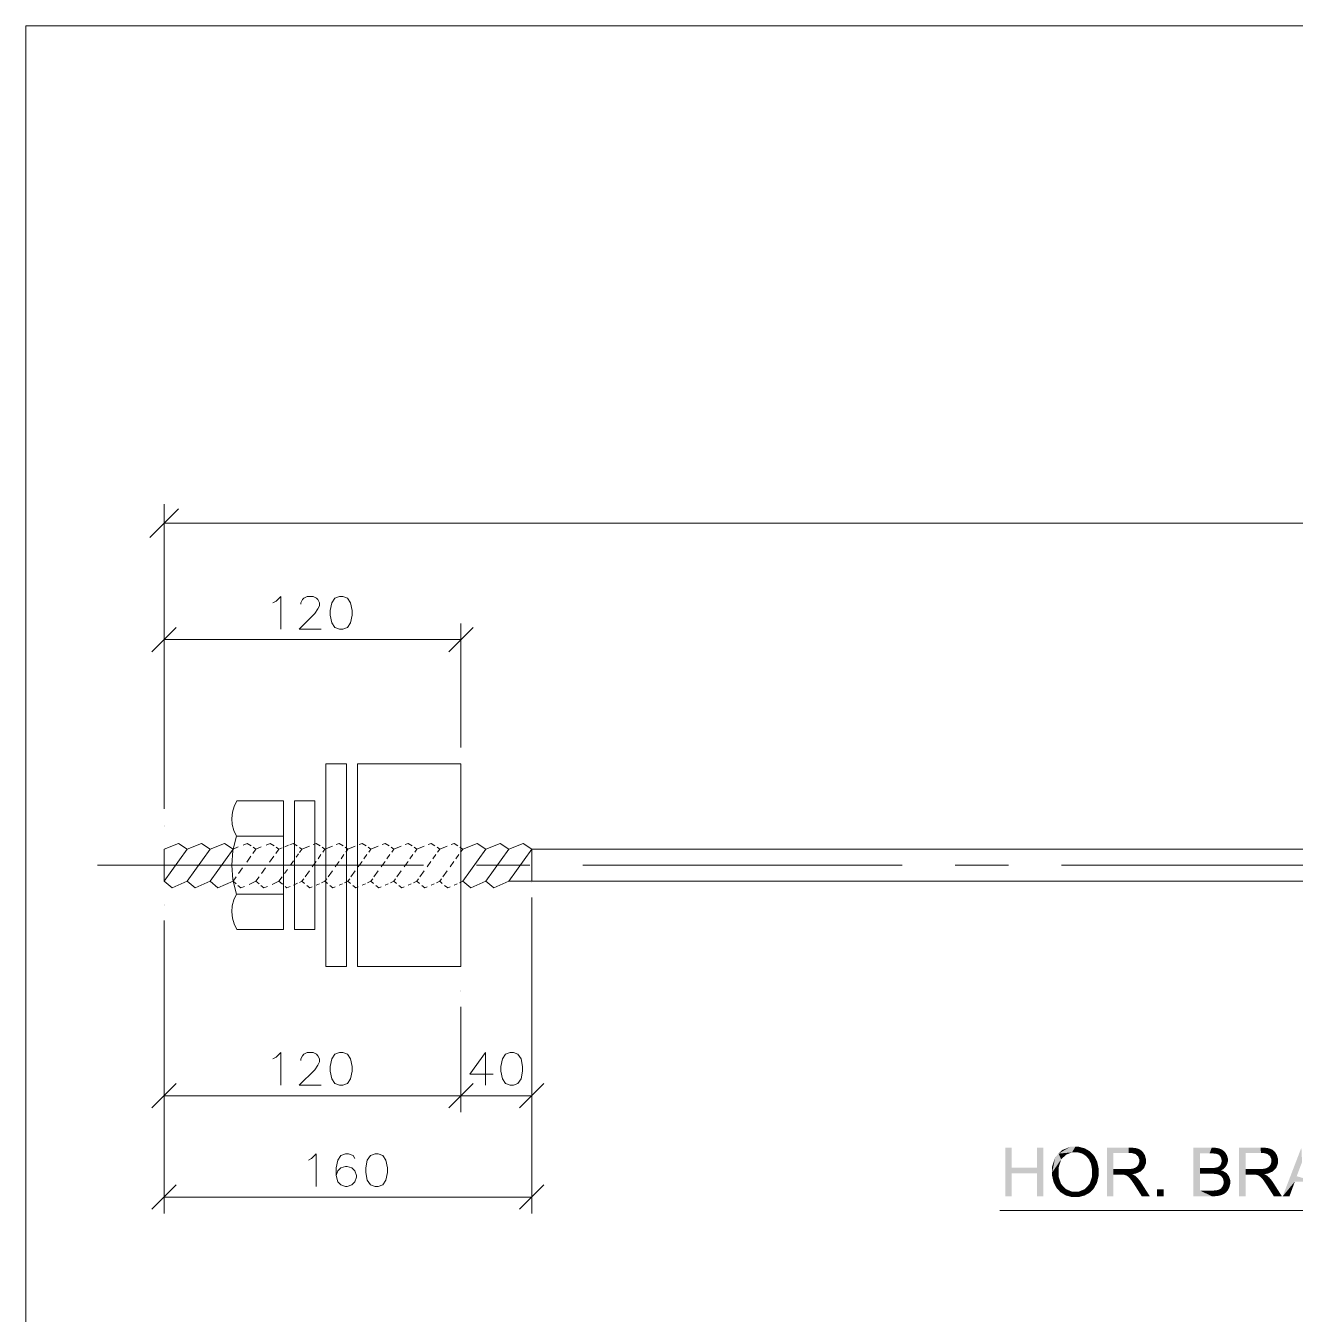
# Model space of a CAD drawing. Header units: millimetres. Extents: x 2 to 579, y 1 to 405.
# Drawn here: x 175.9 to 235.5, y 147.6 to 208.2 of the extents above; entities that cross this region are included whole.
import ezdxf

# ---------------------------------------------------------------- set-up
doc = ezdxf.new("R2010")
doc.units = ezdxf.units.MM
doc.linetypes.add('XKITLINE00', pattern=[0])
doc.layers.add('GraphicObject', color=6, linetype='Continuous', lineweight=0)
doc.layers.add('LinkedObject', color=7, linetype='Continuous', lineweight=0)

# ---------------------------------------------------------------- blocks, each defined once
blk = doc.blocks.new('*A3')
at = {"layer": 'GraphicObject', "color": 3, "linetype": 'XKITLINE00', "lineweight": 0}
for p, q in [((310.428, 208.192), (175.868, 208.192)), ((175.868, 208.192), (175.868, 69.239))]:
    blk.add_line(p, q, dxfattribs=at)
blk = doc.blocks.new('*A4')
at = {"layer": 'LinkedObject'}
for points in [[(222.211, 154.512), (221.909, 153.165), (221.909, 155.452)], [(222.211, 154.512), (221.909, 155.452), (222.211, 155.452)], [(223.702, 155.452), (223.4, 154.512), (223.4, 155.452)], [(223.4, 154.242), (223.4, 154.512), (223.702, 155.452)], [(223.4, 154.242), (223.702, 155.452), (223.702, 153.165)], [(224.417, 155.169), (224.111, 154.278), (224.264, 155.008)], [(224.538, 154.899), (224.111, 154.278), (224.417, 155.169)], [(224.964, 155.491), (224.417, 155.169), (224.57, 155.33)], [(225.206, 155.491), (224.417, 155.169), (224.964, 155.491)], [(225.047, 155.23), (224.417, 155.169), (225.206, 155.491)], [(224.77, 155.12), (224.417, 155.169), (225.047, 155.23)], [(224.417, 155.169), (224.77, 155.12), (224.654, 155.01)], [(224.538, 154.899), (224.417, 155.169), (224.654, 155.01)], [(225.047, 155.23), (225.206, 155.491), (225.207, 155.23)], [(225.206, 155.491), (225.321, 155.23), (225.207, 155.23)], [(225.649, 155.415), (225.206, 155.491), (225.364, 155.491)], [(225.777, 155.34), (225.206, 155.491), (225.649, 155.415)], [(225.525, 155.173), (225.206, 155.491), (225.777, 155.34)], [(225.321, 155.23), (225.206, 155.491), (225.525, 155.173)], [(225.525, 155.173), (225.777, 155.34), (225.616, 155.116)], [(225.777, 155.34), (225.707, 155.058), (225.616, 155.116)], [(225.707, 155.058), (225.777, 155.34), (225.845, 154.897)], [(226.097, 155.053), (225.777, 155.34), (225.904, 155.264)], [(226.164, 154.918), (225.777, 155.34), (226.097, 155.053)], [(225.845, 154.897), (225.777, 155.34), (226.164, 154.918)], [(226.995, 154.443), (226.693, 153.165), (226.693, 155.452)], [(226.693, 155.452), (226.995, 155.2), (226.995, 154.443)], [(227.718, 155.2), (226.693, 155.452), (227.705, 155.452)], [(226.995, 155.2), (226.693, 155.452), (227.718, 155.2)], [(227.705, 155.452), (227.845, 155.2), (227.718, 155.2)], [(228.09, 155.421), (227.705, 155.452), (227.858, 155.452)], [(228.169, 155.39), (227.705, 155.452), (228.09, 155.421)], [(228.03, 155.148), (227.705, 155.452), (228.169, 155.39)], [(227.845, 155.2), (227.705, 155.452), (228.03, 155.148)], [(228.169, 155.39), (228.089, 155.096), (228.03, 155.148)], [(228.249, 155.359), (228.089, 155.096), (228.169, 155.39)], [(228.089, 155.096), (228.249, 155.359), (228.148, 155.044)], [(228.148, 155.044), (228.249, 155.359), (228.423, 155.173)], [(228.423, 155.173), (228.207, 154.91), (228.148, 155.044)], [(228.471, 155.095), (228.207, 154.91), (228.423, 155.173)], [(228.518, 154.922), (228.207, 154.91), (228.471, 155.095)], [(228.423, 155.173), (228.249, 155.359), (228.376, 155.251)], [(230.755, 155.452), (231.057, 154.222), (230.755, 153.165)], [(231.057, 154.491), (231.057, 154.222), (230.755, 155.452)], [(230.755, 155.452), (231.057, 155.182), (231.057, 154.491)], [(231.515, 155.182), (230.755, 155.452), (231.613, 155.452)], [(231.057, 155.182), (230.755, 155.452), (231.515, 155.182)], [(231.515, 155.182), (231.613, 155.452), (231.638, 155.182)], [(231.613, 155.452), (231.812, 155.166), (231.638, 155.182)], [(231.744, 155.452), (231.812, 155.166), (231.613, 155.452)], [(231.954, 155.417), (231.812, 155.166), (231.744, 155.452)], [(231.812, 155.166), (231.954, 155.417), (231.863, 155.15)], [(231.863, 155.15), (231.954, 155.417), (231.914, 155.134)], [(231.914, 155.134), (231.954, 155.417), (232.034, 155.383)], [(232.034, 155.383), (231.992, 155.075), (231.914, 155.134)], [(232.113, 155.348), (231.992, 155.075), (232.034, 155.383)], [(232.237, 155.241), (231.992, 155.075), (232.113, 155.348)], [(232.282, 155.169), (231.992, 155.075), (232.237, 155.241)], [(231.992, 155.075), (232.282, 155.169), (232.02, 155.032)], [(232.282, 155.169), (232.047, 154.988), (232.02, 155.032)], [(232.047, 154.988), (232.282, 155.169), (232.074, 154.888)], [(232.074, 154.888), (232.282, 155.169), (232.372, 154.867)], [(232.372, 154.946), (232.282, 155.169), (232.327, 155.097)], [(232.372, 154.867), (232.282, 155.169), (232.372, 154.946)], [(233.204, 154.443), (232.902, 153.165), (232.902, 155.452)], [(232.902, 155.452), (233.204, 155.2), (233.204, 154.443)], [(233.927, 155.2), (232.902, 155.452), (233.914, 155.452)], [(233.204, 155.2), (232.902, 155.452), (233.927, 155.2)], [(233.914, 155.452), (234.054, 155.2), (233.927, 155.2)], [(234.299, 155.421), (233.914, 155.452), (234.067, 155.452)], [(234.378, 155.39), (233.914, 155.452), (234.299, 155.421)], [(234.24, 155.148), (233.914, 155.452), (234.378, 155.39)], [(234.054, 155.2), (233.914, 155.452), (234.24, 155.148)], [(234.378, 155.39), (234.298, 155.096), (234.24, 155.148)], [(234.458, 155.359), (234.298, 155.096), (234.378, 155.39)], [(234.298, 155.096), (234.458, 155.359), (234.357, 155.044)], [(234.357, 155.044), (234.458, 155.359), (234.632, 155.173)], [(234.632, 155.173), (234.416, 154.91), (234.357, 155.044)], [(234.68, 155.095), (234.416, 154.91), (234.632, 155.173)], [(234.727, 154.922), (234.416, 154.91), (234.68, 155.095)], [(234.632, 155.173), (234.458, 155.359), (234.585, 155.251)], [(235.83, 155.452), (235.86, 154.774), (234.952, 153.165)], [(222.211, 154.242), (221.909, 153.165), (222.211, 154.512)], [(222.211, 154.512), (223.4, 154.242), (222.211, 154.242)], [(223.4, 154.512), (223.4, 154.242), (222.211, 154.512)], [(224.264, 155.008), (224.111, 154.278), (224.111, 154.563)], [(224.422, 154.531), (224.111, 154.278), (224.538, 154.899)], [(224.111, 154.278), (224.422, 154.531), (224.422, 154.273)], [(225.845, 154.897), (226.164, 154.918), (225.892, 154.793)], [(226.164, 154.918), (225.939, 154.689), (225.892, 154.793)], [(225.939, 154.689), (226.164, 154.918), (225.986, 154.445)], [(225.986, 154.445), (226.164, 154.918), (226.297, 154.476)], [(225.986, 154.306), (226.297, 154.476), (226.297, 154.305)], [(225.986, 154.445), (226.297, 154.476), (225.986, 154.306)], [(226.297, 154.476), (226.164, 154.918), (226.231, 154.783)], [(227.91, 154.465), (227.875, 154.206), (227.748, 154.443)], [(227.875, 154.206), (227.91, 154.465), (228.039, 154.228)], [(227.968, 154.486), (228.361, 154.418), (227.91, 154.465)], [(228.282, 154.334), (227.91, 154.465), (228.361, 154.418)], [(228.039, 154.228), (227.91, 154.465), (228.282, 154.334)], [(228.027, 154.508), (228.361, 154.418), (227.968, 154.486)], [(228.361, 154.418), (228.027, 154.508), (228.116, 154.576)], [(228.146, 154.624), (228.361, 154.418), (228.116, 154.576)], [(228.177, 154.671), (228.361, 154.418), (228.146, 154.624)], [(228.177, 154.671), (228.518, 154.828), (228.361, 154.418)], [(228.207, 154.773), (228.518, 154.828), (228.177, 154.671)], [(228.518, 154.828), (228.207, 154.91), (228.518, 154.922)], [(228.207, 154.91), (228.518, 154.828), (228.207, 154.829)], [(228.518, 154.828), (228.207, 154.773), (228.207, 154.829)], [(228.361, 154.418), (228.518, 154.828), (228.439, 154.501)], [(228.439, 154.501), (228.518, 154.828), (228.518, 154.706)], [(231.586, 154.222), (231.057, 154.491), (231.552, 154.491)], [(231.057, 154.222), (231.057, 154.491), (231.586, 154.222)], [(231.696, 154.222), (231.552, 154.491), (231.653, 154.491)], [(231.586, 154.222), (231.552, 154.491), (231.696, 154.222)], [(231.798, 154.505), (232.052, 154.382), (231.653, 154.491)], [(231.653, 154.491), (232.052, 154.382), (231.696, 154.222)], [(231.841, 154.518), (232.133, 154.421), (231.798, 154.505)], [(232.052, 154.382), (231.798, 154.505), (232.133, 154.421)], [(231.899, 154.535), (232.133, 154.421), (231.841, 154.518)], [(231.986, 154.592), (232.133, 154.421), (231.899, 154.535)], [(232.292, 154.591), (231.986, 154.592), (232.045, 154.671)], [(232.252, 154.526), (231.986, 154.592), (232.292, 154.591)], [(232.133, 154.421), (231.986, 154.592), (232.252, 154.526)], [(232.045, 154.671), (232.372, 154.867), (232.292, 154.591)], [(232.074, 154.771), (232.372, 154.867), (232.045, 154.671)], [(232.372, 154.867), (232.074, 154.831), (232.074, 154.888)], [(232.074, 154.831), (232.372, 154.867), (232.074, 154.771)], [(232.292, 154.591), (232.372, 154.867), (232.332, 154.655)], [(232.332, 154.655), (232.372, 154.867), (232.372, 154.794)], [(234.119, 154.465), (234.084, 154.206), (233.957, 154.443)], [(234.084, 154.206), (234.119, 154.465), (234.248, 154.228)], [(234.177, 154.486), (234.57, 154.418), (234.119, 154.465)], [(234.491, 154.334), (234.119, 154.465), (234.57, 154.418)], [(234.248, 154.228), (234.119, 154.465), (234.491, 154.334)], [(234.236, 154.508), (234.57, 154.418), (234.177, 154.486)], [(234.57, 154.418), (234.236, 154.508), (234.325, 154.576)], [(234.355, 154.624), (234.57, 154.418), (234.325, 154.576)], [(234.386, 154.671), (234.57, 154.418), (234.355, 154.624)], [(234.386, 154.671), (234.727, 154.828), (234.57, 154.418)], [(234.416, 154.773), (234.727, 154.828), (234.386, 154.671)], [(234.727, 154.828), (234.416, 154.91), (234.727, 154.922)], [(234.416, 154.91), (234.727, 154.828), (234.416, 154.829)], [(234.727, 154.828), (234.416, 154.773), (234.416, 154.829)], [(234.57, 154.418), (234.727, 154.828), (234.648, 154.501)], [(234.648, 154.501), (234.727, 154.828), (234.727, 154.706)], [(234.952, 153.165), (235.86, 154.774), (235.608, 154.105)], [(221.909, 153.165), (222.211, 154.242), (222.211, 153.165)], [(223.4, 154.242), (223.702, 153.165), (223.4, 153.165)], [(224.111, 154.278), (224.422, 154.066), (224.111, 154.128)], [(224.422, 154.066), (224.111, 154.278), (224.422, 154.273)], [(224.111, 154.128), (224.422, 154.066), (224.177, 153.842)], [(224.177, 153.842), (224.422, 154.066), (224.242, 153.708)], [(224.242, 153.708), (224.422, 154.066), (224.533, 153.741)], [(225.876, 153.745), (226.297, 154.305), (226.157, 153.683)], [(225.986, 154.085), (226.297, 154.305), (225.876, 153.745)], [(226.297, 154.305), (225.986, 154.085), (225.986, 154.306)], [(226.157, 153.683), (226.297, 154.305), (226.227, 153.82)], [(226.227, 153.82), (226.297, 154.305), (226.297, 154.131)], [(226.995, 154.443), (226.995, 154.18), (226.693, 153.165)], [(226.693, 153.165), (226.995, 154.18), (226.995, 153.165)], [(227.345, 154.18), (226.995, 154.443), (227.644, 154.443)], [(226.995, 154.18), (226.995, 154.443), (227.345, 154.18)], [(227.345, 154.18), (227.644, 154.443), (227.404, 154.18)], [(227.404, 154.18), (227.644, 154.443), (227.488, 154.175)], [(227.488, 154.175), (227.644, 154.443), (227.514, 154.169)], [(227.514, 154.169), (227.644, 154.443), (227.549, 154.161)], [(227.549, 154.161), (227.644, 154.443), (227.617, 154.131)], [(227.617, 154.131), (227.644, 154.443), (227.748, 154.443)], [(227.617, 154.131), (227.748, 154.443), (227.651, 154.109)], [(227.748, 154.443), (227.875, 154.206), (227.651, 154.109)], [(227.651, 154.109), (227.875, 154.206), (227.685, 154.087)], [(227.875, 154.206), (227.762, 154.011), (227.685, 154.087)], [(227.935, 154.177), (227.762, 154.011), (227.875, 154.206)], [(227.762, 154.011), (227.935, 154.177), (227.805, 153.956)], [(227.805, 153.956), (227.935, 154.177), (227.848, 153.901)], [(227.848, 153.901), (227.935, 154.177), (228.057, 154.092)], [(228.057, 154.092), (227.957, 153.744), (227.848, 153.901)], [(228.057, 154.092), (227.935, 154.177), (228.026, 154.12)], [(228.123, 154.031), (227.957, 153.744), (228.057, 154.092)], [(228.248, 153.879), (227.957, 153.744), (228.123, 154.031)], [(227.957, 153.744), (228.248, 153.879), (228.023, 153.641)], [(228.023, 153.641), (228.248, 153.879), (228.307, 153.787)], [(230.755, 153.165), (231.057, 154.222), (231.057, 153.435)], [(231.696, 154.222), (232.052, 154.382), (231.864, 154.202)], [(232.052, 154.382), (231.922, 154.183), (231.864, 154.202)], [(231.922, 154.183), (232.052, 154.382), (231.98, 154.164)], [(231.98, 154.164), (232.052, 154.382), (232.071, 154.098)], [(232.315, 154.248), (232.052, 154.382), (232.156, 154.351)], [(232.071, 154.098), (232.052, 154.382), (232.315, 154.248)], [(232.071, 154.098), (232.315, 154.248), (232.104, 154.051)], [(232.104, 154.051), (232.315, 154.248), (232.137, 154.003)], [(232.137, 154.003), (232.315, 154.248), (232.37, 154.174)], [(232.37, 154.174), (232.17, 153.892), (232.137, 154.003)], [(232.426, 154.101), (232.17, 153.892), (232.37, 154.174)], [(232.481, 153.928), (232.17, 153.892), (232.426, 154.101)], [(232.481, 153.828), (232.17, 153.892), (232.481, 153.928)], [(232.17, 153.892), (232.481, 153.828), (232.17, 153.828)], [(233.204, 154.443), (233.204, 154.18), (232.902, 153.165)], [(232.902, 153.165), (233.204, 154.18), (233.204, 153.165)], [(233.554, 154.18), (233.204, 154.443), (233.853, 154.443)], [(233.204, 154.18), (233.204, 154.443), (233.554, 154.18)], [(233.554, 154.18), (233.853, 154.443), (233.613, 154.18)], [(233.613, 154.18), (233.853, 154.443), (233.697, 154.175)], [(233.697, 154.175), (233.853, 154.443), (233.723, 154.169)], [(233.723, 154.169), (233.853, 154.443), (233.758, 154.161)], [(233.758, 154.161), (233.853, 154.443), (233.827, 154.131)], [(233.827, 154.131), (233.853, 154.443), (233.957, 154.443)], [(233.827, 154.131), (233.957, 154.443), (233.86, 154.109)], [(233.957, 154.443), (234.084, 154.206), (233.86, 154.109)], [(233.86, 154.109), (234.084, 154.206), (233.894, 154.087)], [(234.084, 154.206), (233.971, 154.011), (233.894, 154.087)], [(234.144, 154.177), (233.971, 154.011), (234.084, 154.206)], [(233.971, 154.011), (234.144, 154.177), (234.014, 153.956)], [(234.014, 153.956), (234.144, 154.177), (234.057, 153.901)], [(234.057, 153.901), (234.144, 154.177), (234.266, 154.092)], [(234.266, 154.092), (234.166, 153.744), (234.057, 153.901)], [(234.266, 154.092), (234.144, 154.177), (234.235, 154.12)], [(234.332, 154.031), (234.166, 153.744), (234.266, 154.092)], [(234.458, 153.879), (234.166, 153.744), (234.332, 154.031)], [(234.166, 153.744), (234.458, 153.879), (234.232, 153.641)], [(234.232, 153.641), (234.458, 153.879), (234.516, 153.787)], [(235.522, 153.858), (234.952, 153.165), (235.608, 154.105)], [(234.952, 153.165), (235.522, 153.858), (235.271, 153.165)], [(235.608, 154.105), (236.479, 153.858), (235.522, 153.858)], [(224.533, 153.741), (224.5, 153.36), (224.242, 153.708)], [(224.242, 153.708), (224.5, 153.36), (224.308, 153.573)], [(224.645, 153.622), (224.5, 153.36), (224.533, 153.741)], [(224.5, 153.36), (224.645, 153.622), (224.627, 153.282)], [(224.627, 153.282), (224.645, 153.622), (224.756, 153.503)], [(224.756, 153.503), (225.204, 153.126), (224.627, 153.282)], [(224.627, 153.282), (225.204, 153.126), (224.754, 153.204)], [(225.035, 153.385), (225.204, 153.126), (224.756, 153.503)], [(225.204, 153.126), (225.035, 153.385), (225.203, 153.385)], [(225.374, 153.385), (225.204, 153.126), (225.203, 153.385)], [(225.204, 153.126), (225.374, 153.385), (225.353, 153.126)], [(225.353, 153.126), (225.374, 153.385), (225.631, 153.197)], [(225.759, 153.267), (225.374, 153.385), (225.655, 153.505)], [(225.631, 153.197), (225.374, 153.385), (225.759, 153.267)], [(225.765, 153.625), (225.888, 153.338), (225.655, 153.505)], [(225.655, 153.505), (225.888, 153.338), (225.759, 153.267)], [(226.157, 153.683), (225.765, 153.625), (225.876, 153.745)], [(226.087, 153.545), (225.765, 153.625), (226.157, 153.683)], [(225.888, 153.338), (225.765, 153.625), (226.087, 153.545)], [(228.023, 153.641), (228.307, 153.787), (228.325, 153.165)], [(228.325, 153.165), (228.307, 153.787), (228.703, 153.165)], [(229.357, 153.485), (229.037, 153.165), (229.037, 153.485)], [(229.357, 153.165), (229.037, 153.165), (229.357, 153.485)], [(231.057, 153.435), (231.627, 153.165), (230.755, 153.165)], [(231.627, 153.435), (231.627, 153.165), (231.057, 153.435)], [(231.627, 153.435), (231.736, 153.165), (231.627, 153.165)], [(231.701, 153.435), (231.736, 153.165), (231.627, 153.435)], [(231.804, 153.44), (231.92, 153.184), (231.701, 153.435)], [(231.701, 153.435), (231.92, 153.184), (231.736, 153.165)], [(231.834, 153.446), (231.92, 153.184), (231.804, 153.44)], [(231.995, 153.203), (231.834, 153.446), (231.886, 153.455)], [(231.92, 153.184), (231.834, 153.446), (231.995, 153.203)], [(231.974, 153.486), (232.246, 153.316), (231.886, 153.455)], [(231.886, 153.455), (232.246, 153.316), (231.995, 153.203)], [(232.009, 153.508), (232.246, 153.316), (231.974, 153.486)], [(231.995, 153.203), (232.246, 153.316), (232.071, 153.222)], [(232.246, 153.316), (232.009, 153.508), (232.044, 153.53)], [(232.102, 153.594), (232.413, 153.529), (232.044, 153.53)], [(232.044, 153.53), (232.413, 153.529), (232.246, 153.316)], [(232.071, 153.222), (232.246, 153.316), (232.196, 153.279)], [(232.125, 153.635), (232.413, 153.529), (232.102, 153.594)], [(232.413, 153.529), (232.125, 153.635), (232.148, 153.677)], [(232.148, 153.677), (232.481, 153.828), (232.413, 153.529)], [(232.17, 153.774), (232.481, 153.828), (232.148, 153.677)], [(232.481, 153.828), (232.17, 153.774), (232.17, 153.828)], [(232.246, 153.316), (232.413, 153.529), (232.296, 153.354)], [(232.296, 153.354), (232.413, 153.529), (232.379, 153.46)], [(232.413, 153.529), (232.481, 153.828), (232.447, 153.598)], [(232.447, 153.598), (232.481, 153.828), (232.481, 153.748)], [(234.232, 153.641), (234.516, 153.787), (234.534, 153.165)], [(234.534, 153.165), (234.516, 153.787), (234.912, 153.165)], [(224.754, 153.204), (225.204, 153.126), (225.043, 153.126)]]:
    blk.add_hatch(color=7, dxfattribs=at).paths.add_polyline_path(points, flags=17)
at = {"layer": 'LinkedObject', "color": 1, "linetype": 'XKITLINE00', "lineweight": 0}
for p, q in [((183.044, 185.478), (181.694, 184.128)), ((182.369, 171.466), (182.369, 185.703)), ((304.844, 184.803), (182.369, 184.803)), ((182.942, 179.908), (181.795, 178.76)), ((182.369, 171.383), (182.369, 180.099)), ((195.749, 178.76), (196.896, 179.908)), ((196.322, 174.259), (196.322, 180.099)), ((196.322, 179.334), (182.369, 179.334)), ((199.649, 167.207), (199.649, 152.362)), ((199.649, 167.164), (199.649, 157.125)), ((182.369, 166.127), (182.369, 157.125)), ((182.369, 166.075), (182.369, 152.362)), ((196.322, 162.068), (196.322, 157.125)), ((196.322, 162.016), (196.322, 157.125)), ((182.942, 158.464), (181.795, 157.316)), ((195.749, 157.316), (196.896, 158.464)), ((196.896, 158.464), (195.749, 157.316)), ((199.075, 157.316), (200.222, 158.464)), ((196.322, 157.89), (182.369, 157.89)), ((199.649, 157.89), (196.322, 157.89)), ((182.942, 153.701), (181.795, 152.553)), ((199.075, 152.553), (200.222, 153.701)), ((182.369, 153.127), (199.649, 153.127))]:
    blk.add_line(p, q, dxfattribs=at)
at = {"layer": 'LinkedObject', "color": 7, "linetype": 'XKITLINE00', "lineweight": 0}
for p, q in [((182.369, 184.803), (182.369, 184.803)), ((187.488, 181.07), (187.633, 181.143)), ((187.633, 181.143), (187.852, 181.361)), ((187.852, 181.361), (187.852, 179.831)), ((188.799, 181.07), (188.872, 181.216)), ((188.872, 181.216), (188.945, 181.288)), ((188.945, 181.288), (189.09, 181.361)), ((189.09, 181.361), (189.382, 181.361)), ((189.382, 181.361), (189.528, 181.288)), ((189.528, 181.288), (189.6, 181.216)), ((189.6, 181.216), (189.673, 181.07)), ((190.402, 181.288), (190.256, 181.07)), ((190.62, 181.361), (190.402, 181.288)), ((190.766, 181.361), (190.62, 181.361)), ((190.985, 181.288), (190.766, 181.361)), ((191.13, 181.07), (190.985, 181.288)), ((189.455, 180.56), (188.726, 179.831)), ((188.799, 180.997), (188.799, 181.07)), ((189.6, 180.778), (189.455, 180.56)), ((189.673, 180.924), (189.6, 180.778)), ((189.673, 181.07), (189.673, 180.924)), ((190.256, 181.07), (190.183, 180.706)), ((190.183, 180.706), (190.183, 180.487)), ((191.203, 180.706), (191.13, 181.07)), ((191.203, 180.487), (191.203, 180.706)), ((190.183, 180.487), (190.256, 180.123)), ((190.256, 180.123), (190.402, 179.904)), ((190.402, 179.904), (190.62, 179.831)), ((190.766, 179.831), (190.985, 179.904)), ((190.985, 179.904), (191.13, 180.123)), ((191.13, 180.123), (191.203, 180.487)), ((182.369, 179.334), (182.369, 179.334)), ((188.726, 179.831), (189.746, 179.831)), ((190.62, 179.831), (190.766, 179.831)), ((196.322, 173.494), (196.322, 173.494)), ((182.369, 170.618), (182.369, 170.618)), ((182.369, 170.566), (182.369, 170.566)), ((182.369, 169.486), (183.042, 169.755)), ((183.042, 169.755), (183.449, 169.486)), ((183.449, 169.486), (184.122, 169.755)), ((184.122, 169.755), (184.529, 169.486)), ((184.529, 169.486), (185.202, 169.755)), ((185.202, 169.755), (185.609, 169.486)), ((186.089, 169.678), (186.282, 169.755)), ((186.282, 169.755), (186.466, 169.634)), ((187.169, 169.678), (187.362, 169.755)), ((187.362, 169.755), (187.546, 169.634)), ((188.038, 169.594), (188.21, 169.663)), ((188.28, 169.69), (188.442, 169.755)), ((188.442, 169.755), (188.626, 169.634)), ((188.849, 169.486), (189.199, 169.626)), ((189.381, 169.699), (189.522, 169.755)), ((189.522, 169.755), (189.703, 169.636)), ((189.929, 169.486), (190.279, 169.626)), ((190.461, 169.699), (190.602, 169.755)), ((190.602, 169.755), (190.783, 169.636)), ((191.009, 169.486), (191.359, 169.626)), ((191.541, 169.699), (191.682, 169.755)), ((191.682, 169.755), (191.863, 169.636)), ((192.089, 169.486), (192.439, 169.626)), ((192.621, 169.699), (192.762, 169.755)), ((192.762, 169.755), (192.943, 169.636)), ((193.169, 169.486), (193.519, 169.626)), ((193.701, 169.699), (193.842, 169.755)), ((193.842, 169.755), (194.023, 169.636)), ((194.249, 169.486), (194.599, 169.626)), ((194.781, 169.699), (194.922, 169.755)), ((194.922, 169.755), (195.103, 169.636)), ((195.329, 169.486), (195.679, 169.626)), ((195.861, 169.699), (196.002, 169.755)), ((196.002, 169.755), (196.183, 169.636)), ((196.409, 169.486), (197.082, 169.755)), ((197.082, 169.755), (197.489, 169.486)), ((197.489, 169.486), (198.162, 169.755)), ((198.162, 169.755), (198.569, 169.486)), ((198.569, 169.486), (199.242, 169.755)), ((199.242, 169.755), (199.649, 169.486)), ((182.369, 167.972), (183.449, 169.486)), ((182.369, 169.486), (182.369, 167.972)), ((183.449, 167.972), (184.529, 169.486)), ((184.529, 167.972), (185.609, 169.486)), ((185.609, 169.486), (185.858, 169.586)), ((186.252, 168.874), (186.452, 169.155)), ((186.542, 169.281), (186.689, 169.486)), ((186.551, 169.578), (186.689, 169.486)), ((186.689, 169.486), (186.938, 169.586)), ((187.332, 168.874), (187.532, 169.155)), ((187.622, 169.281), (187.769, 169.486)), ((187.631, 169.578), (187.769, 169.486)), ((187.769, 169.486), (187.915, 169.545)), ((188.579, 169.109), (188.685, 169.256)), ((188.734, 169.562), (188.849, 169.486)), ((188.734, 169.325), (188.849, 169.486)), ((189.606, 169.034), (189.742, 169.224)), ((189.799, 169.572), (189.929, 169.486)), ((189.829, 169.346), (189.929, 169.486)), ((190.686, 169.034), (190.822, 169.224)), ((190.879, 169.572), (191.009, 169.486)), ((190.909, 169.346), (191.009, 169.486)), ((191.766, 169.034), (191.902, 169.224)), ((191.959, 169.572), (192.089, 169.486)), ((191.989, 169.346), (192.089, 169.486)), ((192.846, 169.034), (192.982, 169.224)), ((193.039, 169.572), (193.169, 169.486)), ((193.069, 169.346), (193.169, 169.486)), ((193.926, 169.034), (194.062, 169.224)), ((194.119, 169.572), (194.249, 169.486)), ((194.149, 169.346), (194.249, 169.486)), ((195.006, 169.034), (195.142, 169.224)), ((195.199, 169.572), (195.329, 169.486)), ((195.229, 169.346), (195.329, 169.486)), ((196.086, 169.034), (196.222, 169.224)), ((196.279, 169.572), (196.409, 169.486)), ((196.309, 169.346), (196.409, 169.486)), ((196.409, 167.972), (197.489, 169.486)), ((197.489, 167.972), (198.569, 169.486)), ((198.569, 167.972), (199.649, 169.486)), ((199.649, 169.486), (287.564, 169.486)), ((199.649, 169.486), (199.649, 167.972)), ((185.872, 168.341), (186.058, 168.603)), ((186.952, 168.341), (187.138, 168.603)), ((188.027, 168.334), (188.166, 168.53)), ((188.309, 168.729), (188.456, 168.935)), ((188.995, 168.177), (189.199, 168.464)), ((189.329, 168.646), (189.515, 168.906)), ((190.075, 168.177), (190.279, 168.464)), ((190.409, 168.646), (190.595, 168.906)), ((191.155, 168.177), (191.359, 168.464)), ((191.489, 168.646), (191.675, 168.906)), ((192.235, 168.177), (192.439, 168.464)), ((192.569, 168.646), (192.755, 168.906)), ((193.315, 168.177), (193.519, 168.464)), ((193.649, 168.646), (193.835, 168.906)), ((194.395, 168.177), (194.599, 168.464)), ((194.729, 168.646), (194.915, 168.906)), ((195.475, 168.177), (195.679, 168.464)), ((195.809, 168.646), (195.995, 168.906)), ((182.743, 167.657), (182.369, 167.972)), ((183.449, 167.972), (182.743, 167.657)), ((183.823, 167.657), (183.449, 167.972)), ((184.529, 167.972), (183.823, 167.657)), ((184.903, 167.657), (184.529, 167.972)), ((185.609, 167.972), (184.903, 167.657)), ((185.609, 167.972), (185.754, 168.176)), ((185.751, 167.852), (185.609, 167.972)), ((186.689, 167.972), (186.368, 167.829)), ((186.689, 167.972), (186.834, 168.176)), ((186.831, 167.852), (186.689, 167.972)), ((187.769, 167.972), (187.448, 167.829)), ((187.769, 167.972), (187.92, 168.184)), ((187.932, 167.834), (187.769, 167.972)), ((188.642, 167.88), (188.454, 167.796)), ((188.849, 167.972), (188.734, 167.921)), ((188.849, 167.972), (188.934, 168.092)), ((188.968, 167.871), (188.849, 167.972)), ((189.67, 167.856), (189.523, 167.791)), ((189.929, 167.972), (189.769, 167.901)), ((189.929, 167.972), (190.014, 168.092)), ((190.048, 167.871), (189.929, 167.972)), ((190.75, 167.856), (190.603, 167.791)), ((191.009, 167.972), (190.849, 167.901)), ((191.009, 167.972), (191.094, 168.092)), ((191.128, 167.871), (191.009, 167.972)), ((191.83, 167.856), (191.683, 167.791)), ((192.089, 167.972), (191.929, 167.901)), ((192.089, 167.972), (192.174, 168.092)), ((192.208, 167.871), (192.089, 167.972)), ((192.91, 167.856), (192.763, 167.791)), ((193.169, 167.972), (193.009, 167.901)), ((193.169, 167.972), (193.254, 168.092)), ((193.288, 167.871), (193.169, 167.972)), ((193.99, 167.856), (193.843, 167.791)), ((194.249, 167.972), (194.089, 167.901)), ((194.249, 167.972), (194.334, 168.092)), ((194.368, 167.871), (194.249, 167.972)), ((195.07, 167.856), (194.923, 167.791)), ((195.329, 167.972), (195.169, 167.901)), ((195.329, 167.972), (195.414, 168.092)), ((195.448, 167.871), (195.329, 167.972)), ((196.15, 167.856), (196.003, 167.791)), ((196.409, 167.972), (196.249, 167.901)), ((196.409, 167.972), (196.494, 168.092)), ((196.783, 167.657), (196.409, 167.972)), ((197.489, 167.972), (196.783, 167.657)), ((197.863, 167.657), (197.489, 167.972)), ((198.569, 167.972), (197.863, 167.657)), ((287.564, 167.972), (198.569, 167.972)), ((199.649, 167.972), (199.649, 167.972)), ((199.649, 167.929), (199.649, 167.929)), ((185.983, 167.657), (185.837, 167.78)), ((186.15, 167.732), (185.983, 167.657)), ((187.063, 167.657), (186.917, 167.78)), ((187.23, 167.732), (187.063, 167.657)), ((188.143, 167.657), (188.054, 167.731)), ((188.302, 167.728), (188.143, 167.657)), ((189.223, 167.657), (189.078, 167.779)), ((189.334, 167.706), (189.223, 167.657)), ((190.303, 167.657), (190.158, 167.779)), ((190.414, 167.706), (190.303, 167.657)), ((191.383, 167.657), (191.238, 167.779)), ((191.494, 167.706), (191.383, 167.657)), ((192.463, 167.657), (192.318, 167.779)), ((192.574, 167.706), (192.463, 167.657)), ((193.543, 167.657), (193.398, 167.779)), ((193.654, 167.706), (193.543, 167.657)), ((194.623, 167.657), (194.478, 167.779)), ((194.734, 167.706), (194.623, 167.657)), ((195.703, 167.657), (195.558, 167.779)), ((195.814, 167.706), (195.703, 167.657)), ((182.369, 166.892), (182.369, 166.892)), ((182.369, 166.84), (182.369, 166.84)), ((196.322, 162.833), (196.322, 162.833)), ((196.322, 162.781), (196.322, 162.781)), ((187.633, 159.699), (187.852, 159.917)), ((187.852, 159.917), (187.852, 158.387)), ((188.945, 159.844), (189.09, 159.917)), ((189.09, 159.917), (189.382, 159.917)), ((189.382, 159.917), (189.528, 159.844)), ((190.62, 159.917), (190.402, 159.844)), ((190.766, 159.917), (190.62, 159.917)), ((190.985, 159.844), (190.766, 159.917)), ((197.475, 159.917), (196.747, 158.897)), ((197.475, 158.387), (197.475, 159.917)), ((198.641, 159.917), (198.423, 159.844)), ((198.787, 159.917), (198.641, 159.917)), ((199.005, 159.844), (198.787, 159.917)), ((187.488, 159.626), (187.633, 159.699)), ((188.799, 159.626), (188.872, 159.772)), ((188.799, 159.553), (188.799, 159.626)), ((188.872, 159.772), (188.945, 159.844)), ((189.6, 159.334), (189.455, 159.116)), ((189.528, 159.844), (189.6, 159.772)), ((189.6, 159.772), (189.673, 159.626)), ((189.673, 159.48), (189.6, 159.334)), ((189.673, 159.626), (189.673, 159.48)), ((190.256, 159.626), (190.183, 159.262)), ((190.402, 159.844), (190.256, 159.626)), ((191.13, 159.626), (190.985, 159.844)), ((191.203, 159.262), (191.13, 159.626)), ((198.277, 159.626), (198.204, 159.262)), ((198.423, 159.844), (198.277, 159.626)), ((199.151, 159.626), (199.005, 159.844)), ((199.224, 159.262), (199.151, 159.626)), ((189.455, 159.116), (188.726, 158.387)), ((190.183, 159.262), (190.183, 159.043)), ((190.183, 159.043), (190.256, 158.679)), ((191.13, 158.679), (191.203, 159.043)), ((191.203, 159.043), (191.203, 159.262)), ((196.747, 158.897), (197.84, 158.897)), ((198.204, 159.262), (198.204, 159.043)), ((198.204, 159.043), (198.277, 158.679)), ((199.151, 158.679), (199.224, 159.043)), ((199.224, 159.043), (199.224, 159.262)), ((188.726, 158.387), (189.746, 158.387)), ((190.256, 158.679), (190.402, 158.46)), ((190.402, 158.46), (190.62, 158.387)), ((190.62, 158.387), (190.766, 158.387)), ((190.766, 158.387), (190.985, 158.46)), ((190.985, 158.46), (191.13, 158.679)), ((198.277, 158.679), (198.423, 158.46)), ((198.423, 158.46), (198.641, 158.387)), ((198.641, 158.387), (198.787, 158.387)), ((198.787, 158.387), (199.005, 158.46)), ((199.005, 158.46), (199.151, 158.679)), ((182.369, 157.89), (182.369, 157.89)), ((196.322, 157.89), (196.322, 157.89)), ((189.297, 154.936), (189.515, 155.154)), ((189.515, 155.154), (189.515, 153.624)), ((190.681, 155.081), (190.535, 154.863)), ((190.899, 155.154), (190.681, 155.081)), ((191.045, 155.154), (190.899, 155.154)), ((191.264, 155.081), (191.045, 155.154)), ((191.337, 154.936), (191.264, 155.081)), ((192.065, 155.081), (191.919, 154.863)), ((192.284, 155.154), (192.065, 155.081)), ((192.429, 155.154), (192.284, 155.154)), ((192.648, 155.081), (192.429, 155.154)), ((192.794, 154.863), (192.648, 155.081)), ((189.151, 154.863), (189.297, 154.936)), ((190.535, 154.863), (190.462, 154.498)), ((190.462, 154.498), (190.462, 154.134)), ((190.681, 154.498), (190.535, 154.353)), ((190.899, 154.571), (190.681, 154.498)), ((190.972, 154.571), (190.899, 154.571)), ((191.191, 154.498), (190.972, 154.571)), ((191.337, 154.353), (191.191, 154.498)), ((191.919, 154.863), (191.847, 154.498)), ((191.847, 154.498), (191.847, 154.28)), ((192.867, 154.498), (192.794, 154.863)), ((192.867, 154.28), (192.867, 154.498)), ((190.535, 154.353), (190.462, 154.134)), ((190.462, 154.134), (190.535, 153.843)), ((191.409, 154.134), (191.337, 154.353)), ((191.337, 153.843), (191.409, 154.061)), ((191.409, 154.061), (191.409, 154.134)), ((191.847, 154.28), (191.919, 153.916)), ((191.919, 153.916), (192.065, 153.697)), ((192.648, 153.697), (192.794, 153.916)), ((192.794, 153.916), (192.867, 154.28)), ((190.535, 153.843), (190.681, 153.697)), ((190.681, 153.697), (190.899, 153.624)), ((190.899, 153.624), (190.972, 153.624)), ((190.972, 153.624), (191.191, 153.697)), ((191.191, 153.697), (191.337, 153.843)), ((192.065, 153.697), (192.284, 153.624)), ((192.284, 153.624), (192.429, 153.624)), ((192.429, 153.624), (192.648, 153.697)), ((199.649, 153.127), (199.649, 153.127)), ((221.653, 152.488), (223.958, 152.488)), ((223.958, 152.488), (226.441, 152.488)), ((226.441, 152.488), (228.747, 152.488)), ((228.747, 152.488), (229.634, 152.488)), ((229.634, 152.488), (230.521, 152.488)), ((230.521, 152.488), (232.651, 152.488)), ((232.651, 152.488), (234.956, 152.488)), ((234.956, 152.488), (237.085, 152.488))]:
    blk.add_line(p, q, dxfattribs=at)
at = {"layer": 'LinkedObject', "color": 6, "linetype": 'XKITLINE00', "lineweight": 0}
for p, q in [((189.979, 173.494), (190.938, 173.494)), ((189.979, 163.965), (189.979, 173.494)), ((190.938, 163.965), (190.938, 173.494)), ((191.456, 173.494), (196.322, 173.494)), ((191.456, 163.965), (191.456, 173.494)), ((196.322, 163.965), (196.322, 173.494)), ((185.661, 171.494), (185.579, 171.214)), ((185.791, 171.754), (185.661, 171.494)), ((187.983, 171.754), (185.791, 171.754)), ((187.983, 171.754), (187.983, 168.729)), ((188.501, 165.705), (188.501, 171.754)), ((188.501, 171.754), (189.461, 171.754)), ((189.461, 165.705), (189.461, 171.754)), ((185.579, 171.214), (185.55, 170.925)), ((185.55, 170.925), (185.574, 170.635)), ((185.574, 170.635), (185.649, 170.354)), ((185.649, 170.354), (185.774, 170.091)), ((185.774, 170.091), (185.607, 169.419)), ((185.774, 170.091), (187.983, 170.091)), ((185.607, 169.419), (185.551, 168.729)), ((179.232, 168.729), (194.558, 168.729)), ((185.551, 168.729), (185.607, 168.039)), ((187.983, 165.705), (187.983, 168.729)), ((197.058, 168.729), (199.558, 168.729)), ((202.058, 168.729), (217.058, 168.729)), ((219.558, 168.729), (222.058, 168.729)), ((224.558, 168.729), (239.558, 168.729)), ((185.607, 168.039), (185.774, 167.367)), ((185.774, 167.367), (185.649, 167.104)), ((185.774, 167.367), (187.983, 167.367)), ((185.574, 166.823), (185.55, 166.533)), ((185.649, 167.104), (185.574, 166.823)), ((185.55, 166.533), (185.579, 166.244)), ((185.579, 166.244), (185.661, 165.965)), ((185.661, 165.965), (185.791, 165.705)), ((187.983, 165.705), (185.791, 165.705)), ((188.501, 165.705), (189.461, 165.705)), ((189.979, 163.965), (190.938, 163.965)), ((191.456, 163.965), (196.322, 163.965))]:
    blk.add_line(p, q, dxfattribs=at)

msp = doc.modelspace()

# ---------------------------------------------------------------- block references
at = {"lineweight": 0}
for name in ['*A3', '*A4']:
    msp.add_blockref(name, (0, 0), dxfattribs=at)

doc.saveas('drawing.dxf')
